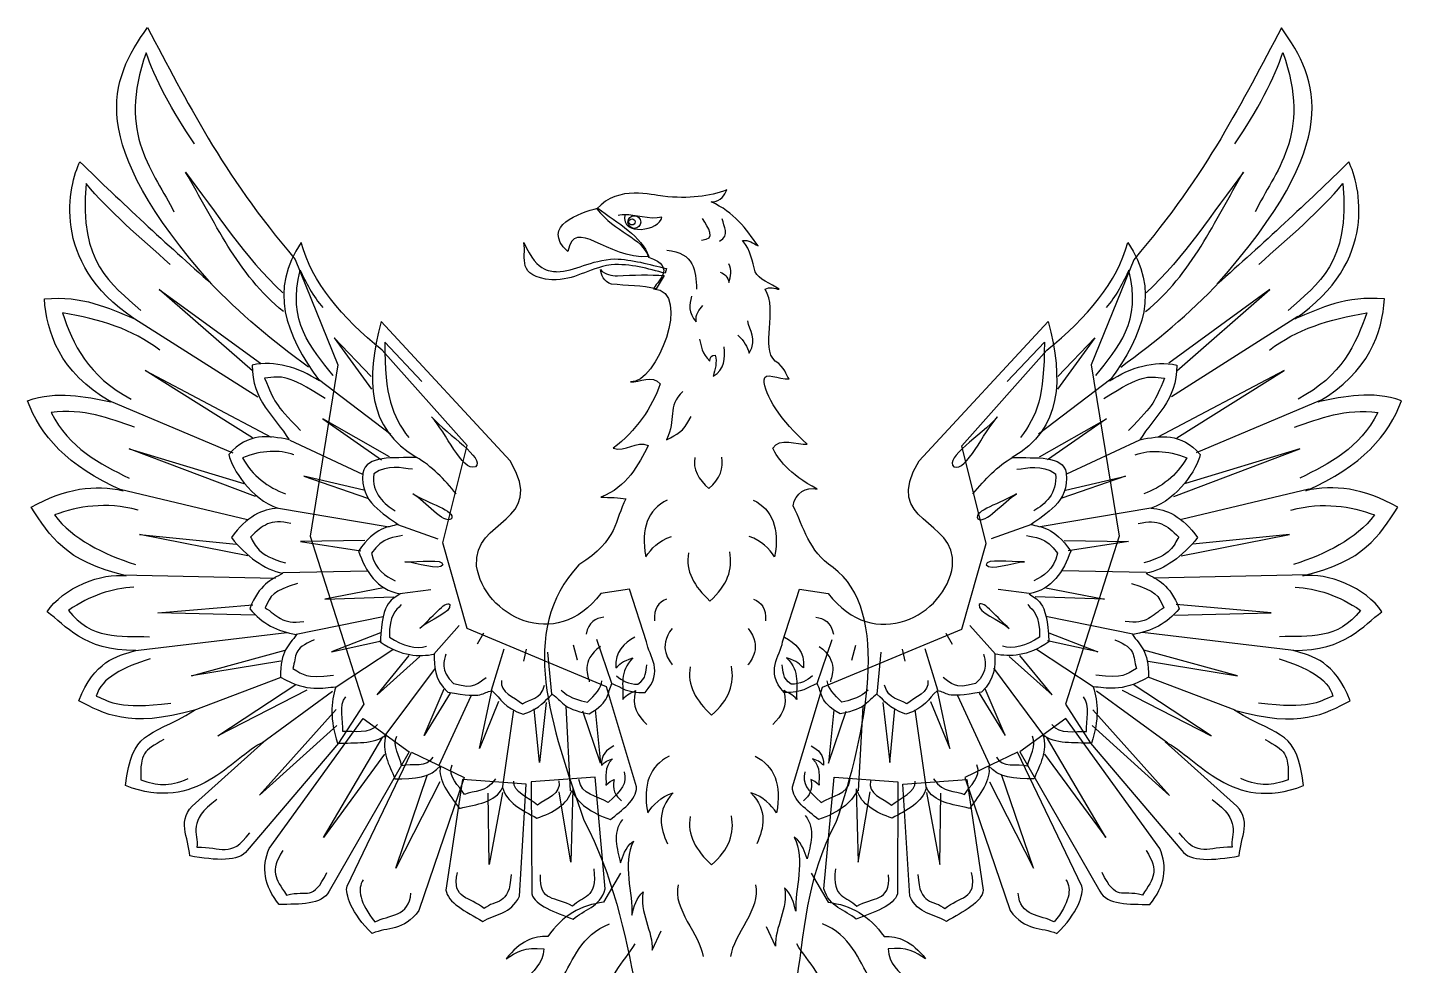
# Model space of a CAD drawing. Extents: x 1 to 720, y 2 to 800.
# Drawn here: x 1 to 720, y 309 to 800 of the extents above; entities that cross this region are included whole.
import ezdxf

# ---------------------------------------------------------------- set-up
doc = ezdxf.new("R2010")
doc.units = 0
doc.layers.get('0').update_dxf_attribs({"linetype": 'CONTINUOUS'})

msp = doc.modelspace()

# ---------------------------------------------------------------- linework, layer by layer
at = {"color": 7}
for p, q in [((88.2, 739.2), (88.2, 739.2)), ((633.1, 739.2), (633.1, 739.2)), ((319, 698.3), (319, 698.3)), ((333, 700.7), (333, 700.7)), ((322, 698.2), (322, 698.2)), ((141, 678.6), (163.3, 623.4)), ((580.2, 678.4), (558, 623.4)), ((75.4, 676), (75.4, 676)), ((334.2, 670.2), (330.1, 663.2)), ((335.4, 673.8), (334.8, 671.4)), ((645.8, 676), (645.8, 676)), ((118.5, 620.2), (69.7, 662.8)), ((69.7, 662.8), (122.7, 624.3)), ((651.6, 662.8), (598.6, 624.3)), ((602.8, 620.2), (651.6, 662.8)), ((55, 648.8), (121.3, 606.6)), ((55, 648.8), (55, 648.8)), ((134.8, 651.3), (134.8, 651.3)), ((586.4, 651.3), (586.4, 651.3)), ((666.2, 648.8), (600, 606.6)), ((666.2, 648.8), (666.2, 648.8)), ((253.5, 573.1), (185.9, 646.1)), ((467.8, 573.1), (535.4, 646.1)), ((180.7, 617.3), (161.4, 637.5)), ((161.4, 637.5), (181, 610.6)), ((207.3, 614.6), (187.9, 635.2)), ((514, 614.6), (533.4, 635.2)), ((559.8, 637.5), (540.2, 610.6)), ((540.5, 617.3), (559.8, 637.5)), ((70, 631.1), (70, 631.1)), ((231.1, 581.2), (186.5, 631.1)), ((490.1, 580.9), (534.7, 631.1)), ((651.3, 631.1), (651.3, 631.1)), ((118.5, 585.2), (62.3, 620.5)), ((62.3, 620.5), (128.4, 585.6)), ((118.5, 620.2), (118.5, 620.2)), ((147.9, 622.2), (147.9, 622.2)), ((163.3, 623.4), (148.7, 533.6)), ((392.4, 625.4), (392.4, 625.4)), ((558, 623.4), (572.6, 533.6)), ((573.4, 622.2), (573.4, 622.2)), ((659, 620.5), (592.9, 585.6)), ((602.8, 585.2), (659, 620.5)), ((602.8, 620.2), (602.8, 620.2)), ((153.1, 615.9), (191, 587.1)), ((153.1, 615.9), (153.1, 615.9)), ((160.8, 617.9), (160.8, 617.9)), ((180.7, 617.3), (180.7, 617.3)), ((207.3, 614.6), (207.3, 614.6)), ((514, 614.6), (514, 614.6)), ((568.2, 615.9), (530.3, 587.1)), ((540.5, 617.3), (540.5, 617.3)), ((560.4, 617.9), (560.4, 617.9)), ((568.2, 615.9), (568.2, 615.9)), ((43.4, 604.8), (108.3, 577.4)), ((43.4, 604.8), (43.4, 604.8)), ((156.7, 605.8), (156.7, 605.8)), ((564.6, 605.8), (564.6, 605.8)), ((677.8, 604.8), (612.9, 577.4)), ((677.8, 604.8), (677.8, 604.8)), ((56.8, 590.7), (56.8, 590.7)), ((190.4, 575.3), (155.4, 595.2)), ((155.4, 595.2), (186.2, 573.7)), ((212.4, 596.1), (212.4, 596.1)), ((508.9, 596.1), (508.9, 596.1)), ((530.9, 575.3), (565.9, 595.2)), ((565.9, 595.2), (535.1, 573.7)), ((664.4, 590.7), (664.4, 590.7)), ((118.5, 585.2), (118.5, 585.2)), ((138.1, 583.9), (176.2, 566.2)), ((138.1, 583.9), (138.1, 583.9)), ((583.2, 583.9), (545, 566.2)), ((583.2, 583.9), (583.2, 583.9)), ((602.8, 585.2), (602.8, 585.2)), ((120.1, 554.5), (54, 579.5)), ((54, 579.5), (114, 561.2)), ((140.3, 576.3), (140.3, 576.3)), ((218.2, 530.1), (231.1, 581.2)), ((503, 529.8), (490.1, 580.9)), ((581, 576.3), (581, 576.3)), ((601.2, 554.5), (667.3, 579.5)), ((667.3, 579.5), (607.3, 561.2)), ((190.4, 575.3), (190.4, 575.3)), ((202.4, 568.7), (202.4, 568.7)), ((518.9, 568.7), (518.9, 568.7)), ((530.9, 575.3), (530.9, 575.3)), ((176.9, 557.7), (145.4, 565.1)), ((145.4, 565.1), (178.8, 553.6)), ((575.9, 565.1), (542.5, 553.6)), ((544.4, 557.7), (575.9, 565.1)), ((49.3, 558.3), (116, 542.4)), ((49.3, 558.3), (49.3, 558.3)), ((120.1, 554.5), (120.1, 554.5)), ((176.9, 557.7), (176.9, 557.7)), ((202.5, 555.8), (202.5, 555.8)), ((225.3, 555.8), (225.3, 555.8)), ((496, 555.8), (496, 555.8)), ((518.8, 555.8), (518.8, 555.8)), ((544.4, 557.7), (544.4, 557.7)), ((601.2, 554.5), (601.2, 554.5)), ((671.9, 558.3), (605.2, 542.4)), ((671.9, 558.3), (671.9, 558.3)), ((58.7, 547.3), (58.7, 547.3)), ((131.1, 548.5), (190.1, 538.6)), ((131.1, 548.5), (131.1, 548.5)), ((590.2, 548.5), (531.2, 538.6)), ((590.2, 548.5), (590.2, 548.5)), ((662.5, 547.3), (662.5, 547.3)), ((138.7, 540.3), (138.7, 540.3)), ((582.6, 540.3), (582.6, 540.3)), ((116.2, 523.4), (59.4, 534.6)), ((59.4, 534.6), (110.1, 529.5)), ((148.7, 533.6), (176.9, 445.6)), ((194.6, 539.7), (215.7, 532.2)), ((194.6, 539.7), (194.6, 539.7)), ((197.1, 534), (197.1, 534)), ((526.6, 539.7), (505.5, 532.2)), ((524.1, 534), (524.1, 534)), ((526.6, 539.7), (526.6, 539.7)), ((572.6, 533.6), (544.4, 445.6)), ((605, 523.4), (661.8, 534.6)), ((661.8, 534.6), (611.1, 529.5)), ((177.5, 531.4), (143.8, 530.8)), ((143.8, 530.8), (175.3, 526)), ((177.5, 531.4), (177.5, 531.4)), ((231, 485.3), (218.2, 530.1)), ((490.2, 485), (503, 529.8)), ((543.7, 531.4), (577.4, 530.8)), ((543.7, 531.4), (543.7, 531.4)), ((577.4, 530.8), (545.9, 526)), ((116.2, 523.4), (116.2, 523.4)), ((198.3, 520.3), (198.3, 520.3)), ((523, 520.3), (523, 520.3)), ((605, 523.4), (605, 523.4)), ((50, 513.4), (130.6, 511.6)), ((50, 513.4), (50, 513.4)), ((134.5, 514.6), (178.8, 515.5)), ((134.5, 514.6), (134.5, 514.6)), ((586.8, 514.6), (542.5, 515.5)), ((586.8, 514.6), (586.8, 514.6)), ((671.2, 513.4), (590.6, 511.6)), ((671.2, 513.4), (671.2, 513.4)), ((56.5, 507), (56.5, 507)), ((142.2, 508.9), (142.2, 508.9)), ((187.2, 506.7), (156.4, 500.6)), ((187.2, 506.7), (187.2, 506.7)), ((195.7, 503.7), (212, 505.7)), ((316.1, 506), (301.1, 503.7)), ((325, 478.4), (316.1, 506)), ((396.3, 478.4), (405.2, 506)), ((405.2, 506), (420.2, 503.7)), ((525.5, 503.7), (509.2, 505.7)), ((534.1, 506.7), (564.9, 500.6)), ((534.1, 506.7), (534.1, 506.7)), ((579, 508.9), (579, 508.9)), ((664.7, 507), (664.7, 507)), ((69, 493.5), (118.8, 497.7)), ((156.4, 500.6), (192.7, 501.9)), ((195.7, 503.7), (195.7, 503.7)), ((196.4, 497.8), (196.4, 497.8)), ((524.8, 497.8), (524.8, 497.8)), ((525.5, 503.7), (525.5, 503.7)), ((564.9, 500.6), (528.6, 501.9)), ((652.2, 493.6), (602.4, 497.8)), ((119.7, 492.3), (69, 493.5)), ((119.7, 492.3), (119.7, 492.3)), ((140.6, 482.1), (187.1, 491.6)), ((580.7, 482.1), (534.2, 491.6)), ((601.5, 492.3), (652.2, 493.6)), ((601.5, 492.3), (601.5, 492.3)), ((55.9, 473.7), (136.5, 483.3)), ((185.6, 483), (159.9, 473.1)), ((185.6, 483), (185.6, 483)), ((206.2, 485.4), (206.2, 485.4)), ((213.5, 471.9), (226.9, 486.9)), ((304, 454.7), (231, 485.3)), ((239.6, 482.8), (236.2, 477.1)), ((239.6, 482.8), (239.6, 482.8)), ((417.1, 454.5), (490.2, 485)), ((481.7, 482.8), (485.1, 477.1)), ((481.7, 482.8), (481.7, 482.8)), ((507.8, 471.9), (494.4, 486.9)), ((515, 485.4), (515, 485.4)), ((535.7, 483), (561.4, 473.1)), ((535.7, 483), (535.7, 483)), ((665.4, 473.7), (584.8, 483.3)), ((140.6, 482.1), (140.6, 482.1)), ((150.9, 479.4), (150.9, 479.4)), ((159.9, 473.1), (186.2, 478.9)), ((288.8, 468.8), (286.7, 476.5)), ((306.9, 456.5), (299, 479.6)), ((414.4, 456.5), (422.3, 479.6)), ((432.5, 468.8), (434.6, 476.5)), ((561.4, 473.1), (535.1, 478.9)), ((570.4, 479.4), (570.4, 479.4)), ((580.7, 482.1), (580.7, 482.1)), ((55.9, 473.7), (55.9, 473.7)), ((64.9, 469.5), (64.9, 469.5)), ((86.6, 460.5), (135.7, 474)), ((133.5, 468.2), (86.6, 460.5)), ((133.5, 468.2), (133.5, 468.2)), ((162.4, 454.7), (192.1, 474.4)), ((183.8, 450.5), (200.7, 471.1)), ((206.3, 470.6), (183.8, 450.5)), ((206.3, 470.6), (206.3, 470.6)), ((213.5, 471.9), (213.5, 471.9)), ((219.8, 471.9), (219.8, 471.9)), ((243.7, 453.1), (250.4, 474.7)), ((260.8, 468.2), (262.1, 474.5)), ((260.8, 468.2), (260.8, 468.2)), ((275.4, 450.9), (273.3, 473)), ((288.8, 468.8), (288.8, 468.8)), ((432.5, 468.8), (432.5, 468.8)), ((445.8, 450.9), (447.9, 473)), ((460.4, 468.2), (459.1, 474.5)), ((460.4, 468.2), (460.4, 468.2)), ((477.6, 453.1), (470.9, 474.7)), ((501.5, 471.9), (501.5, 471.9)), ((507.8, 471.9), (507.8, 471.9)), ((515, 470.6), (537.5, 450.5)), ((515, 470.6), (515, 470.6)), ((537.5, 450.5), (520.6, 471.1)), ((558.9, 454.7), (529.2, 474.4)), ((634.6, 460.5), (585.5, 474)), ((587.7, 468.2), (634.6, 460.5)), ((587.7, 468.2), (587.7, 468.2)), ((656.4, 469.5), (656.4, 469.5)), ((665.4, 473.7), (665.4, 473.7)), ((187.6, 428.6), (214.4, 464.6)), ((533.7, 428.6), (506.9, 464.6)), ((88, 442.6), (133.6, 459.9)), ((100.5, 429.1), (141.3, 456)), ((162.4, 454.7), (162.4, 454.7)), ((208.5, 429.3), (218.9, 453.8)), ((249, 458.1), (249, 458.1)), ((319.7, 402.3), (304, 454.7)), ((306.9, 456.5), (306.9, 456.5)), ((309.2, 460.6), (309.2, 460.6)), ((401.5, 402.3), (417.1, 454.5)), ((412, 460.6), (412, 460.6)), ((414.4, 456.5), (414.4, 456.5)), ((472.3, 458.1), (472.3, 458.1)), ((512.8, 429.3), (502.4, 453.8)), ((558.9, 454.7), (558.9, 454.7)), ((620.7, 429.1), (580, 456)), ((633.3, 442.6), (587.7, 459.9)), ((147, 453.1), (100.5, 429.1)), ((123.3, 425.2), (160.5, 452.5)), ((147, 453.1), (147, 453.1)), ((222.1, 451.5), (208.5, 429.3)), ((216.4, 413.7), (233.2, 450)), ((222.1, 451.5), (222.1, 451.5)), ((237.5, 422.5), (243.9, 452.9)), ((247.5, 447), (237.5, 422.5)), ((243.7, 453.1), (243.7, 453.1)), ((247.5, 447), (247.5, 447)), ((272.5, 446.5), (268.9, 415.2)), ((272.5, 446.5), (272.5, 446.5)), ((275.4, 450.9), (275.4, 450.9)), ((280.2, 453.1), (280.2, 453.1)), ((441.1, 453.1), (441.1, 453.1)), ((445.8, 450.9), (445.8, 450.9)), ((448.8, 446.5), (452.4, 415.2)), ((448.8, 446.5), (448.8, 446.5)), ((473.8, 447), (483.8, 422.5)), ((473.8, 447), (473.8, 447)), ((483.8, 422.5), (477.4, 452.9)), ((477.6, 453.1), (477.6, 453.1)), ((504.8, 413.7), (488, 450)), ((499.2, 451.5), (512.8, 429.3)), ((499.2, 451.5), (499.2, 451.5)), ((598, 425.2), (560.8, 452.5)), ((574.2, 453.1), (620.7, 429.1)), ((574.2, 453.1), (574.2, 453.1)), ((88, 442.6), (88, 442.6)), ((122.3, 398), (162.4, 442.9)), ((176.9, 445.6), (163.7, 425.2)), ((249.5, 401.4), (255.4, 442.7)), ((268.9, 415.2), (266.2, 443.3)), ((285.2, 400.3), (282.9, 444.7)), ((300.8, 414.8), (291.7, 442)), ((298.1, 442.7), (300.8, 414.8)), ((298.1, 442.7), (298.1, 442.7)), ((423.1, 442.7), (420.4, 414.8)), ((420.4, 414.8), (429.5, 442)), ((423.1, 442.7), (423.1, 442.7)), ((436.1, 400.3), (438.4, 444.7)), ((452.4, 415.2), (455.1, 443.3)), ((471.7, 401.4), (465.8, 442.7)), ((544.4, 445.6), (557.5, 425.2)), ((598.9, 397.9), (558.8, 442.8)), ((633.3, 442.6), (633.3, 442.6)), ((162.8, 434.5), (122.3, 398)), ((127.3, 370.1), (176.6, 438.2)), ((162.8, 434.5), (162.8, 434.5)), ((176.6, 438.2), (200.6, 420.8)), ((184, 435), (184, 435)), ((544.6, 438.2), (520.6, 420.8)), ((537.3, 435), (537.3, 435)), ((593.9, 370.1), (544.6, 438.2)), ((558.5, 434.5), (598.9, 397.9)), ((558.5, 434.5), (558.5, 434.5)), ((72.2, 427.2), (72.2, 427.2)), ((88.7, 393.8), (124.6, 426)), ((163.7, 425.2), (115.8, 369)), ((123.3, 425.2), (123.3, 425.2)), ((155.7, 375.9), (186.8, 428.5)), ((187.6, 428.6), (187.6, 428.6)), ((533.7, 428.6), (533.7, 428.6)), ((565.6, 375.9), (534.5, 428.5)), ((557.5, 425.2), (605.4, 369)), ((632.5, 393.8), (596.6, 426)), ((598, 425.2), (598, 425.2)), ((649, 427.2), (649, 427.2)), ((187.8, 419.5), (155.7, 375.9)), ((200.6, 420.8), (158.7, 347.7)), ((168.1, 350.3), (201.8, 420.5)), ((187.8, 419.5), (187.8, 419.5)), ((201.8, 420.5), (229.5, 407.3)), ((213, 418), (213, 418)), ((519.4, 420.5), (491.7, 407.3)), ((508.3, 418), (508.3, 418)), ((553.1, 350.3), (519.4, 420.5)), ((520.6, 420.8), (562.5, 347.7)), ((533.5, 419.5), (565.6, 375.9)), ((533.5, 419.5), (533.5, 419.5)), ((216.4, 413.7), (216.4, 413.7)), ((248.7, 417.4), (248.6, 417.4)), ((248.7, 417.4), (248.6, 417.4)), ((248.7, 417.4), (248.7, 417.4)), ((313.3, 410.3), (313.3, 410.3)), ((408, 410.3), (408, 410.3)), ((504.8, 413.7), (504.8, 413.7)), ((193.6, 359.8), (210.3, 408.9)), ((216.7, 405), (193.6, 359.8)), ((229.5, 407.3), (205.8, 337.6)), ((216.7, 405), (216.7, 405)), ((228.6, 406.3), (219.9, 348.3)), ((262, 403.8), (228.6, 406.3)), ((245.8, 406.5), (245.8, 406.5)), ((258.4, 345.1), (262, 403.8)), ((298, 407.5), (264.6, 405)), ((264.6, 405), (264.9, 346.3)), ((279, 405.6), (279, 405.6)), ((303.4, 349), (298, 407.5)), ((417.9, 349), (423.3, 407.5)), ((423.3, 407.5), (456.7, 405)), ((442.3, 405.6), (442.3, 405.6)), ((456.7, 405), (456.4, 346.3)), ((459.3, 403.8), (492.7, 406.3)), ((462.9, 345.1), (459.3, 403.8)), ((475.4, 406.5), (475.4, 406.5)), ((491.7, 407.3), (515.4, 337.6)), ((492.7, 406.3), (501.4, 348.3)), ((504.6, 405), (527.7, 359.8)), ((504.6, 405), (504.6, 405)), ((527.7, 359.8), (511, 408.9)), ((242.6, 361.7), (242.1, 399)), ((249.5, 399.4), (242.6, 361.7)), ((249.5, 401.4), (249.5, 401.4)), ((249.5, 399.4), (249.5, 399.4)), ((285.4, 363), (279.2, 399.8)), ((285.2, 400.3), (285.2, 400.3)), ((286.4, 401.3), (285.4, 363)), ((286.4, 401.3), (286.4, 401.3)), ((434.9, 401.3), (435.9, 363)), ((434.9, 401.3), (434.9, 401.3)), ((435.9, 363), (442.1, 399.8)), ((436.1, 400.3), (436.1, 400.3)), ((471.7, 401.4), (471.7, 401.4)), ((471.7, 399.4), (478.6, 361.7)), ((471.7, 399.4), (471.7, 399.4)), ((478.6, 361.7), (479.1, 399)), ((99.9, 395.7), (99.9, 395.7)), ((621.3, 395.7), (621.3, 395.7)), ((134.5, 369.1), (134.5, 369.1)), ((586.7, 369.1), (586.7, 369.1)), ((176.6, 353.7), (176.6, 353.7)), ((254, 356.4), (254, 356.4)), ((297.4, 359.5), (297.4, 359.5)), ((311.4, 357.2), (302.5, 341.9)), ((411.3, 357.2), (420.2, 341.9)), ((423.9, 359.5), (423.9, 359.5)), ((467.2, 356.4), (467.2, 356.4)), ((544.7, 353.7), (544.7, 353.7)), ((328, 316.8), (332.7, 326.9)), ((392.5, 318.9), (387.8, 329))]:
    msp.add_line(p, q, dxfattribs=at)
for points in [[(97.2, 665.7), (30.4, 741.3), (43.8, 772.4), (63.6, 800.1)], [(63.6, 800.1), (84.5, 761.2), (101.8, 724.7), (141, 678.6)], [(657.6, 799.9), (636.7, 761), (619.4, 724.5), (580.2, 678.4)], [(623.9, 665.6), (690.8, 741.1), (677.3, 772.2), (657.6, 799.9)], [(62.9, 786.9), (47.2, 743.7), (67.6, 724), (77.4, 703.5)], [(88.2, 739.2), (76.6, 755.9), (66.9, 774.3), (62.9, 786.9)], [(633.1, 739.2), (644.7, 755.9), (654.4, 774.3), (658.3, 787)], [(658.3, 787), (674, 743.8), (653.6, 724.1), (643.9, 703.6)], [(56.5, 647.6), (12.2, 677.5), (22.4, 717.9), (28.2, 729.8)], [(28.2, 729.8), (50, 708.4), (73.1, 687.1), (97.2, 665.7)], [(692.9, 729.7), (671.1, 708.3), (648, 687), (623.9, 665.6)], [(664.6, 647.5), (708.9, 677.4), (698.7, 717.8), (692.9, 729.7)], [(134.8, 651.3), (110.5, 670.8), (98.7, 698.8), (83.4, 724.4)], [(83.4, 724.4), (99.8, 702.9), (114.2, 680), (134.4, 661.2)], [(586.4, 651.3), (610.7, 670.8), (622.5, 698.8), (637.8, 724.4)], [(637.8, 724.4), (621.4, 702.9), (607, 680), (586.8, 661.2)], [(31.4, 718.3), (27.6, 676.4), (44.5, 666.1), (60, 651.9)], [(75.4, 676), (59.6, 690.1), (43.1, 704.2), (31.4, 718.3)], [(333.6, 711.7), (327.7, 712.2), (310.6, 717.8), (299, 705.1)], [(367.1, 715), (358, 711.6), (347.2, 710.2), (333.6, 711.7)], [(358.9, 708.8), (364.8, 709.1), (365.4, 712.4), (367.1, 715)], [(645.8, 676), (661.6, 690.1), (678.1, 704.2), (689.8, 718.3)], [(689.8, 718.3), (693.6, 676.4), (676.7, 666.1), (661.2, 651.9)], [(283.7, 682.7), (269.2, 696.4), (290.3, 703), (299.4, 705.5)], [(299.4, 705.5), (309.8, 697.7), (322.5, 690.7), (326.2, 680.1)], [(383.4, 685.7), (377.3, 694.6), (370.8, 703.3), (358.9, 708.8)], [(326.2, 680.1), (304.1, 678.4), (287.5, 701.7), (283.7, 682.7)], [(299, 705.1), (308.4, 692.8), (322.7, 690.2), (326.1, 679.8)], [(314.1, 702), (313.1, 702), (311.3, 702), (310.1, 701.6)], [(313.7, 702), (311.1, 690.3), (332.3, 693.8), (333, 700.7)], [(313.7, 702), (311.1, 690.3), (332.3, 693.8), (333, 700.7)], [(333, 700.7), (326.6, 699.2), (318.5, 702.2), (313.7, 702)], [(333, 700.7), (326.6, 699.2), (318.5, 702.2), (313.7, 702)], [(315.2, 698.2), (315.2, 700), (316.7, 701.5), (318.6, 701.5)], [(315.8, 698.3), (315.8, 699.2), (316.5, 699.9), (317.4, 699.9)], [(315.8, 698.3), (315.8, 699.2), (316.5, 699.9), (317.4, 699.9)], [(317.4, 696.7), (316.5, 696.7), (315.8, 697.4), (315.8, 698.3)], [(317.4, 696.7), (316.5, 696.7), (315.8, 697.4), (315.8, 698.3)], [(317.4, 699.9), (318.3, 699.9), (319, 699.2), (319, 698.3)], [(317.4, 699.9), (318.3, 699.9), (319, 699.2), (319, 698.3)], [(319, 698.3), (319, 697.4), (318.3, 696.7), (317.4, 696.7)], [(319, 698.3), (319, 697.4), (318.3, 696.7), (317.4, 696.7)], [(318.6, 701.5), (320.5, 701.5), (322, 700.1), (322, 698.2)], [(353.8, 688.7), (362, 689.3), (357.2, 695), (354.4, 700)], [(363.3, 688.1), (368.9, 691.4), (365.4, 695.8), (364.7, 699.9)], [(318.6, 694.9), (316.7, 694.9), (315.2, 696.4), (315.2, 698.2)], [(322, 698.2), (322, 696.4), (320.5, 694.9), (318.6, 694.9)], [(144.1, 687.5), (127.3, 663.3), (135.5, 639.2), (153.7, 615)], [(186.5, 631.1), (165.2, 648.3), (149.7, 666.7), (144.1, 687.5)], [(275.4, 667.9), (256.6, 669.6), (262, 679.3), (260.8, 687.5)], [(260.8, 687.5), (267.9, 670.6), (276, 672.7), (278, 672.2)], [(375.2, 688.5), (378.7, 689.1), (380.8, 686.9), (383.4, 685.7)], [(381.9, 672.2), (380.1, 677.6), (380.1, 683.1), (375.2, 688.5)], [(534.7, 631.1), (556, 648.3), (571.5, 666.7), (577.1, 687.5)], [(577.1, 687.5), (593.9, 663.3), (585.7, 639.2), (567.5, 615)], [(278, 672.2), (287.6, 672.3), (295.5, 678.3), (308.4, 678.9)], [(308.4, 678.9), (317.4, 678.6), (326.4, 676.1), (335.4, 673.8)], [(326.1, 679.8), (341.6, 674.5), (329.6, 666.4), (328.7, 663.3)], [(335.6, 683.5), (350.1, 682.1), (350.8, 672.7), (351.2, 663.1)], [(160.8, 617.9), (149.3, 632.3), (136.6, 646.1), (143.5, 673)], [(143.5, 673), (146.2, 667.2), (150.5, 658.8), (155.4, 653.4)], [(306.4, 675.8), (293.4, 673.7), (288, 667.7), (275.4, 667.9)], [(306.6, 665.7), (302.5, 666.8), (301.3, 670.6), (300.8, 673.3)], [(300.8, 673.3), (303.5, 670.4), (306.6, 670.2), (309.7, 670)], [(334.8, 671.4), (325.7, 673.7), (316.8, 676.5), (306.4, 675.8)], [(309.7, 670), (318, 670.5), (326.9, 670.7), (334.2, 670.2)], [(363.6, 671.9), (366, 671.1), (367.7, 669.5), (368.1, 666.6)], [(368.1, 666.6), (369.1, 669.8), (370, 673.1), (368.1, 676.3)], [(394.5, 663), (390.2, 666), (383.5, 668.3), (381.9, 672.2)], [(560.4, 617.9), (571.9, 632.3), (584.6, 646.1), (577.7, 673)], [(577.7, 673), (575, 667.2), (570.7, 658.8), (565.8, 653.4)], [(147.9, 622.2), (129.5, 635.6), (111.9, 650.1), (95.9, 667.1)], [(330.1, 663.2), (322.8, 665.1), (314.6, 664.8), (306.6, 665.7)], [(328.7, 663.3), (349.5, 661.8), (329.9, 613.1), (316.6, 614.5)], [(392.4, 625.4), (384.5, 632.3), (394.1, 652.1), (387.1, 663)], [(387.1, 663), (389.6, 664.6), (392.1, 663.2), (394.5, 663)], [(573.4, 622.2), (591.8, 635.6), (609.4, 650.1), (625.4, 667.1)], [(9.6, 658), (29.9, 659.8), (42.8, 653.2), (56.5, 647.6)], [(44.4, 604), (17.2, 619.7), (10.7, 640.8), (9.6, 658)], [(348.5, 659.3), (347.4, 655), (346.7, 650.7), (351, 646)], [(711.5, 657.9), (691.2, 659.7), (678.3, 653.1), (664.6, 647.5)], [(676.8, 604), (703.9, 619.6), (710.4, 640.6), (711.5, 657.9)], [(70, 631.1), (55.6, 642.2), (38.9, 647.2), (19, 650.7)], [(19, 650.7), (24.5, 634.4), (32.2, 617.4), (55, 605.5)], [(351, 646), (350.6, 649.9), (352.4, 652.3), (354.5, 654.5)], [(651.3, 631.1), (665.7, 642.2), (682.4, 647.2), (702.3, 650.7)], [(702.3, 650.7), (696.8, 634.4), (689.1, 617.4), (666.3, 605.5)], [(185.9, 646.1), (177.9, 615.7), (178.6, 590), (204.7, 574.9)], [(378.8, 629.5), (383.4, 637.8), (378.7, 640.9), (378, 646.5)], [(535.4, 646.1), (543.4, 615.7), (542.7, 590), (516.6, 574.9)], [(187.9, 635.2), (187.9, 606.4), (191.6, 597.1), (200.4, 585.3)], [(352.7, 636.9), (353.7, 633.1), (353.9, 629.3), (358.1, 625.4)], [(372.8, 638.9), (376.5, 636), (377.6, 632.7), (378.8, 629.5)], [(533.4, 635.2), (533.4, 606.4), (529.7, 597.1), (520.9, 585.3)], [(358.1, 625.4), (358.3, 627.3), (359, 628.7), (361, 628.5)], [(359.9, 617.4), (366, 621), (366.2, 626.8), (365.6, 632.9)], [(361, 628.5), (362, 624.8), (361, 621.1), (359.9, 617.4)], [(118.4, 623.3), (118.2, 604.6), (130.3, 596.4), (137.7, 584.2)], [(153.7, 615), (142.2, 622.3), (130.5, 625.7), (118.4, 623.3)], [(386.6, 615.6), (386.4, 619.9), (394.4, 615.8), (399.8, 616)], [(399.8, 616), (397.6, 618.5), (398, 621.8), (392.4, 625.4)], [(567.5, 615), (579, 622.3), (590.7, 625.7), (602.8, 623.3)], [(602.8, 623.3), (603, 604.6), (590.9, 596.4), (583.5, 584.2)], [(156.7, 605.8), (136, 618.8), (134.8, 617.3), (124.9, 616.4)], [(124.9, 616.4), (130.7, 603.3), (129.3, 603.9), (143.8, 589.1)], [(332.1, 613.4), (328, 600.9), (319.4, 588.8), (307.6, 579.7)], [(316.6, 614.5), (321.1, 614.2), (328.3, 618.5), (332.1, 613.4)], [(409.2, 581.8), (395.7, 593.8), (386.5, 607.9), (386.6, 615.6)], [(564.6, 605.8), (585.3, 618.8), (586.5, 617.3), (596.4, 616.4)], [(596.4, 616.4), (590.6, 603.3), (592, 603.9), (577.5, 589.1)], [(0.7, 604.6), (16.4, 610.1), (30.3, 606.8), (44.4, 604)], [(344, 609.5), (335.3, 601.4), (341, 595.1), (335.4, 584.2)], [(720.5, 604.6), (704.8, 610.1), (690.9, 606.8), (676.8, 604)], [(50.8, 557.5), (21, 570.3), (7.5, 586.7), (0.7, 604.6)], [(56.8, 590.7), (43.3, 595.4), (30.1, 600.7), (13.1, 598.4)], [(13.1, 598.4), (22.6, 579.7), (38.7, 571.6), (53.9, 564.1)], [(664.4, 590.7), (677.9, 595.4), (691.1, 600.7), (708.1, 598.4)], [(708.1, 598.4), (698.6, 579.7), (682.5, 571.6), (667.3, 564.1)], [(670.4, 557.5), (700.2, 570.3), (713.7, 586.7), (720.5, 604.6)], [(212.4, 596.1), (221.4, 586.3), (240.3, 574.6), (235.4, 570)], [(235.4, 570), (228.2, 567.4), (220.1, 588.1), (212.4, 596.1)], [(335.4, 584.2), (341.4, 587.3), (343.6, 587.5), (348.4, 596.3)], [(508.9, 596.1), (499.9, 586.3), (481, 574.6), (485.9, 570)], [(485.9, 570), (493, 567.4), (501.2, 588.1), (508.9, 596.1)], [(137.7, 584.2), (127, 586.2), (116.3, 588.1), (106.2, 576.5)], [(307.6, 579.7), (313.7, 577.5), (319.8, 584), (325.9, 581.1)], [(391.1, 579.7), (394.7, 585.9), (403.8, 581.3), (409.2, 581.8)], [(583.5, 584.2), (594.2, 586.2), (604.9, 588.1), (615, 576.5)], [(106.2, 576.5), (107.9, 568.5), (117.7, 553.3), (131.9, 548.3)], [(140.3, 576.3), (132.3, 579), (123.9, 578.8), (113.3, 574.7)], [(204.7, 574.9), (192.2, 574.5), (178.2, 576.2), (176.4, 566.7)], [(325.9, 581.1), (320.9, 571.4), (314.8, 559.2), (301, 554.1)], [(414.4, 558.3), (399.4, 566.2), (393.7, 574.5), (391.1, 579.7)], [(516.6, 574.9), (529.1, 574.5), (543.1, 576.2), (544.9, 566.7)], [(581, 576.3), (589, 579), (597.4, 578.8), (608, 574.7)], [(615, 576.5), (613.3, 568.5), (603.5, 553.3), (589.3, 548.3)], [(113.3, 574.7), (118.5, 565.2), (126.7, 559.3), (135.8, 555.8)], [(202.4, 568.7), (196.3, 569.3), (189.8, 571.5), (182.1, 566.4)], [(225.3, 555.8), (219.1, 563.5), (212.4, 570.3), (204.4, 575.1)], [(236, 518), (233.9, 543.6), (273.4, 539.9), (253.5, 573.1)], [(350.3, 574.9), (349.1, 568.8), (352.3, 563.5), (357.6, 558.6)], [(357.6, 558.6), (363.6, 563.8), (365.5, 569.3), (364.4, 575.1)], [(485.3, 518), (487.4, 543.6), (447.9, 539.9), (467.8, 573.1)], [(496, 555.8), (502.2, 563.5), (508.9, 570.3), (516.9, 575.1)], [(518.9, 568.7), (525, 569.3), (531.5, 571.5), (539.2, 566.4)], [(608, 574.7), (602.8, 565.2), (594.6, 559.3), (585.5, 555.8)], [(176.4, 566.7), (174.7, 551.4), (187.7, 545.3), (194.8, 539.8)], [(182.1, 566.4), (180.9, 555.7), (187.8, 550.5), (193.4, 546.9)], [(544.9, 566.7), (546.6, 551.4), (533.6, 545.3), (526.5, 539.8)], [(539.2, 566.4), (540.4, 555.7), (533.5, 550.5), (527.9, 546.9)], [(2.6, 548.8), (21, 559.1), (35.8, 560.7), (50.8, 557.5)], [(202.5, 555.8), (210.4, 551), (225.2, 547), (222.8, 542.8)], [(222.8, 542.8), (218.6, 539.7), (209.2, 552), (202.5, 555.8)], [(401.8, 549.5), (402.9, 556.4), (408.5, 559.8), (414.4, 558.3)], [(518.8, 555.8), (510.9, 551), (496.1, 547), (498.5, 542.8)], [(498.5, 542.8), (502.6, 539.7), (512.1, 552), (518.8, 555.8)], [(718.6, 548.8), (700.2, 559.1), (685.4, 560.7), (670.4, 557.5)], [(52.4, 512.9), (20, 520.6), (12.7, 533.6), (2.6, 548.8)], [(58.7, 547.3), (41.1, 551.9), (27.6, 549.3), (14.8, 544.8)], [(131.9, 548.3), (123.8, 547.7), (115.6, 544.3), (107.5, 532.9)], [(314.1, 553.2), (308.3, 542.1), (310.3, 531.7), (289.6, 518.7)], [(301, 554.1), (305.7, 553.9), (310.7, 554), (314.1, 553.2)], [(335.8, 552.6), (325.8, 547.5), (321.8, 537.8), (324.6, 522.9)], [(380.9, 552.6), (390.9, 547.5), (394.9, 537.8), (392.1, 522.9)], [(422.7, 517.3), (409.6, 526.1), (407.6, 538.1), (401.8, 549.5)], [(589.3, 548.3), (597.4, 547.7), (605.6, 544.3), (613.7, 532.9)], [(662.5, 547.3), (680.1, 551.9), (693.6, 549.3), (706.4, 544.8)], [(668.8, 512.9), (701.2, 520.6), (708.5, 533.6), (718.6, 548.8)], [(14.8, 544.8), (24.7, 531.9), (40.1, 524.5), (57.2, 518.8)], [(138.7, 540.3), (127.8, 542.8), (124, 539.5), (117.5, 533.2)], [(582.6, 540.3), (593.5, 542.8), (597.3, 539.5), (603.8, 533.2)], [(706.4, 544.8), (696.5, 531.9), (681.1, 524.5), (664, 518.8)], [(107.5, 532.9), (115.7, 523.1), (124.5, 516.2), (134.5, 514.3)], [(117.5, 533.2), (120.3, 528.9), (120.9, 523.8), (135.8, 519.7)], [(194.8, 539.8), (189.9, 538.3), (183.1, 538.8), (174.1, 525.9)], [(197.1, 534), (193.4, 533), (186.6, 533.5), (181, 524.7)], [(324.6, 522.9), (327.6, 527.2), (331.1, 531.2), (338, 533.5)], [(392.1, 522.9), (389.1, 527.2), (385.6, 531.2), (378.7, 533.5)], [(524.1, 534), (527.8, 533), (534.6, 533.5), (540.2, 524.7)], [(526.5, 539.8), (531.4, 538.3), (538.2, 538.8), (547.2, 525.9)], [(603.8, 533.2), (601, 528.9), (600.4, 523.8), (585.5, 519.7)], [(613.7, 532.9), (605.5, 523.1), (596.7, 516.2), (586.7, 514.3)], [(174.1, 525.9), (177.8, 515.1), (183.8, 505.8), (195.9, 503.4)], [(547.2, 525.9), (543.5, 515.1), (537.5, 505.8), (525.4, 503.4)], [(181, 524.7), (182.8, 515.5), (188.2, 513.2), (193.3, 510.2)], [(198.3, 520.3), (206, 519.8), (218.5, 522.3), (218.3, 518.7)], [(218.3, 518.7), (216.4, 515.2), (204.7, 520), (198.3, 520.3)], [(289.6, 518.7), (256.8, 483.8), (275.4, 434), (292.1, 385)], [(347, 525), (345.2, 515.5), (350, 507.2), (358.2, 499.7)], [(358.2, 499.7), (367.4, 507.8), (370.3, 516.4), (368.6, 525.4)], [(523, 520.3), (515.3, 519.8), (502.8, 522.3), (503, 518.7)], [(503, 518.7), (504.8, 515.2), (516.6, 520), (523, 520.3)], [(540.2, 524.7), (538.4, 515.5), (533, 513.2), (527.9, 510.2)], [(11, 494), (19, 506.6), (39.9, 514.8), (52.4, 512.9)], [(134.5, 514.3), (128.4, 510.6), (122.1, 508.7), (117.2, 495.7)], [(301.1, 503.7), (277.3, 471.9), (239.6, 492.4), (236, 518)], [(420.2, 503.7), (444, 471.9), (481.7, 492.4), (485.3, 518)], [(424.4, 383.9), (439.9, 429.8), (453.6, 494.7), (422.7, 517.3)], [(586.7, 514.3), (592.8, 510.6), (599.1, 508.7), (604, 495.7)], [(710.2, 494), (702.2, 506.6), (681.3, 514.8), (668.8, 512.9)], [(56.5, 507), (45, 506.3), (33.6, 502.7), (22.2, 494.8)], [(142.2, 508.9), (129.1, 504.9), (128.1, 502.7), (125.2, 496.1)], [(579, 508.9), (592.1, 504.9), (593.1, 502.7), (596, 496.1)], [(664.7, 507), (676.2, 506.3), (687.6, 502.7), (699, 494.8)], [(195.9, 503.4), (192.2, 500.3), (186.5, 501.3), (185.5, 478.3)], [(196.4, 497.8), (193.6, 494.3), (190.2, 492.8), (190.3, 480.8)], [(206.2, 485.4), (212.2, 490.3), (219.7, 500.5), (222, 497.8)], [(222, 497.8), (223.1, 493.9), (211.2, 489.6), (206.2, 485.4)], [(335.4, 500.6), (331.3, 498.9), (328.7, 495.8), (329.2, 489.4)], [(381.1, 500.6), (385.2, 498.9), (387.8, 495.8), (387.3, 489.4)], [(499.2, 497.8), (498.2, 493.9), (510.1, 489.6), (515, 485.4)], [(515, 485.4), (509, 490.3), (501.5, 500.5), (499.2, 497.8)], [(524.8, 497.8), (527.6, 494.3), (531, 492.8), (530.9, 480.8)], [(525.4, 503.4), (529.1, 500.3), (534.8, 501.3), (535.8, 478.3)], [(57.5, 473.8), (29.7, 473.5), (20.8, 487.2), (11, 494)], [(22.2, 494.8), (33.9, 479.4), (49.1, 481.5), (64.6, 481)], [(117.2, 495.7), (123.6, 487.8), (131.6, 483.9), (141.6, 482.1)], [(125.2, 496.1), (131.5, 492.5), (133.8, 487.1), (145.4, 489)], [(302.6, 491.2), (298.2, 490.8), (294.7, 488.6), (293.3, 482.4)], [(413.6, 491.2), (418, 490.8), (421.5, 488.6), (422.9, 482.4)], [(596, 496.1), (589.7, 492.5), (587.4, 487.1), (575.8, 489)], [(604, 495.7), (597.6, 487.8), (589.6, 483.9), (579.6, 482.1)], [(699, 494.8), (687.3, 479.4), (672.1, 481.5), (656.6, 481)], [(663.7, 473.8), (691.5, 473.5), (700.4, 487.2), (710.2, 494)], [(338.4, 485.4), (330.5, 475.2), (337.3, 468.4), (338.5, 466.2)], [(378.2, 485.4), (386.1, 475.2), (379.3, 468.4), (378.1, 466.2)], [(141.6, 482.1), (137.9, 476.6), (133, 473.8), (133.3, 459.8)], [(150.9, 479.4), (139.4, 474.6), (141.8, 471.4), (139.7, 464.3)], [(185.5, 478.3), (197, 470.5), (205.7, 470.4), (213.8, 471.9)], [(190.3, 480.8), (197.6, 476.2), (204.2, 474.3), (209.8, 476)], [(300.8, 475.8), (290.2, 468.5), (294.6, 459.9), (295, 457.4)], [(318.9, 480.8), (313.2, 477.4), (308.2, 473.4), (308.9, 464.7)], [(324.2, 451.8), (334.6, 463.1), (326.2, 470.6), (325, 478.4)], [(397.1, 451.8), (386.7, 463.1), (395.1, 470.6), (396.3, 478.4)], [(397.3, 480.8), (403, 477.4), (408, 473.4), (407.3, 464.7)], [(415.5, 475.8), (426.1, 468.5), (421.7, 459.9), (421.3, 457.4)], [(535.8, 478.3), (524.3, 470.5), (515.6, 470.4), (507.5, 471.9)], [(530.9, 480.8), (523.6, 476.2), (517, 474.3), (511.4, 476)], [(570.4, 479.4), (581.9, 474.6), (579.5, 471.4), (581.6, 464.3)], [(579.6, 482.1), (583.3, 476.6), (588.2, 473.8), (587.9, 459.8)], [(27.6, 447.5), (35.9, 468.3), (46.8, 470.6), (57.5, 473.8)], [(64.9, 469.5), (51.2, 464.9), (39.3, 459.6), (36.7, 449.9)], [(213.8, 471.9), (213.8, 465.5), (213.4, 459.2), (220.9, 452)], [(219.8, 471.9), (219.2, 469), (216.5, 463.2), (223.9, 456.5)], [(308.9, 464.7), (310.9, 466.2), (312.1, 468.3), (317.8, 469.9)], [(317.8, 469.9), (310.4, 462.6), (313.1, 455.4), (312.5, 448.1)], [(407.3, 464.7), (405.3, 466.2), (404.1, 468.3), (398.4, 469.9)], [(398.4, 469.9), (405.8, 462.6), (403.1, 455.4), (403.7, 448.1)], [(501.5, 471.9), (502.1, 469), (504.8, 463.2), (497.4, 456.5)], [(507.5, 471.9), (507.5, 465.5), (507.9, 459.2), (500.4, 452)], [(656.4, 469.5), (670.1, 464.9), (682, 459.6), (684.6, 449.9)], [(693.6, 447.5), (685.3, 468.3), (674.4, 470.6), (663.7, 473.8)], [(139.7, 464.3), (145.9, 461.1), (145.4, 459.2), (161, 460.8)], [(320.5, 456.1), (325.1, 459.5), (324.6, 462.8), (325.2, 466.2)], [(347.9, 465.2), (346.1, 455.7), (350.9, 447.4), (359.1, 439.9)], [(359.1, 439.9), (368.3, 448), (371.2, 456.6), (369.5, 465.6)], [(400.7, 456.1), (396.1, 459.5), (396.6, 462.8), (396, 466.2)], [(581.6, 464.3), (575.4, 461.1), (575.9, 459.2), (560.3, 460.8)], [(133.3, 459.8), (147.8, 451.4), (155.4, 454.5), (162.2, 454.7)], [(162.2, 454.7), (159.6, 446.7), (159.1, 437.4), (163.1, 425.2)], [(223.9, 456.5), (235.7, 453.2), (236.1, 456.7), (240.9, 459.6)], [(249, 458.1), (247.9, 451.7), (255.7, 449.6), (260, 445.8)], [(260, 445.8), (263.9, 448.9), (269.5, 447.6), (271.6, 455.7)], [(294, 446.8), (297.9, 450.5), (301.5, 454.2), (301.6, 457.9)], [(294.9, 440.6), (306.4, 447.2), (304, 451.4), (307, 456.5)], [(307, 456.5), (312, 454.5), (314.6, 451.4), (324.2, 451.8)], [(309.2, 460.6), (312, 457.9), (315.6, 456.2), (320.5, 456.1)], [(414.3, 456.5), (409.3, 454.5), (406.7, 451.4), (397.1, 451.8)], [(412, 460.6), (409.2, 457.9), (405.6, 456.2), (400.7, 456.1)], [(426.4, 440.6), (414.9, 447.2), (417.3, 451.4), (414.3, 456.5)], [(427.3, 446.8), (423.4, 450.5), (419.8, 454.2), (419.7, 457.9)], [(461.3, 445.8), (457.4, 448.9), (451.8, 447.6), (449.7, 455.7)], [(472.3, 458.1), (473.4, 451.7), (465.6, 449.6), (461.3, 445.8)], [(497.4, 456.5), (485.6, 453.2), (485.2, 456.7), (480.4, 459.6)], [(559, 454.7), (561.6, 446.7), (562.1, 437.4), (558.1, 425.2)], [(587.9, 459.8), (573.4, 451.4), (565.8, 454.5), (559, 454.7)], [(88.2, 442.5), (53.8, 432.9), (40.7, 440.6), (27.6, 447.5)], [(36.7, 449.9), (45.2, 446.7), (47.9, 442.9), (75.8, 446.2)], [(165.9, 431.4), (166.1, 436.6), (163.7, 445.2), (167.4, 449.6)], [(220.9, 452), (240.8, 448.2), (238.1, 451.9), (244.1, 452.7)], [(244.1, 452.7), (248.9, 448.5), (250.2, 443.8), (260.4, 440.4)], [(260.4, 440.4), (270.1, 443.9), (271.3, 447.4), (275.6, 450.9)], [(275.6, 450.9), (281.2, 447.4), (280.1, 443.4), (294.9, 440.6)], [(280.2, 453.1), (282.7, 450.9), (284.9, 448.6), (294, 446.8)], [(312.5, 448.1), (314.8, 451), (317.1, 451.7), (319.3, 452.8)], [(319.3, 452.8), (317, 444.5), (320.5, 439.5), (325.1, 435.1)], [(396.9, 452.8), (399.2, 444.5), (395.7, 439.5), (391.1, 435.1)], [(403.7, 448.1), (401.4, 451), (399.1, 451.7), (396.9, 452.8)], [(445.7, 450.9), (440.1, 447.4), (441.2, 443.4), (426.4, 440.6)], [(441.1, 453.1), (438.6, 450.9), (436.4, 448.6), (427.3, 446.8)], [(460.9, 440.4), (451.2, 443.9), (450, 447.4), (445.7, 450.9)], [(477.2, 452.7), (472.4, 448.5), (471.1, 443.8), (460.9, 440.4)], [(500.4, 452), (480.5, 448.2), (483.2, 451.9), (477.2, 452.7)], [(555.4, 431.4), (555.2, 436.6), (557.6, 445.2), (553.9, 449.6)], [(633, 442.5), (667.4, 432.9), (680.5, 440.6), (693.6, 447.5)], [(684.6, 449.9), (676.1, 446.7), (673.4, 442.9), (645.5, 446.2)], [(52, 403), (56.2, 432.5), (62.3, 427), (88.2, 442.5)], [(669.2, 403), (665, 432.5), (658.9, 427), (633, 442.5)], [(184, 435), (179.9, 429.8), (171.6, 431.6), (165.9, 431.4)], [(537.3, 435), (541.4, 429.8), (549.7, 431.6), (555.4, 431.4)], [(124.6, 426), (106.7, 417.3), (90.2, 388.5), (52, 403)], [(72.2, 427.2), (61.4, 421.2), (59.9, 420.4), (60, 406)], [(163.1, 425.2), (172.2, 425.6), (182.3, 424.6), (188.6, 429.6)], [(188.6, 429.6), (185.7, 421), (190.4, 414), (193.1, 406.5)], [(196.7, 413.4), (195.8, 418.6), (191.6, 423.7), (194.2, 428.9)], [(524.6, 413.4), (525.5, 418.6), (529.7, 423.7), (527.1, 428.9)], [(532.6, 429.6), (535.5, 421), (530.8, 414), (528.1, 406.5)], [(558.1, 425.2), (549, 425.6), (538.9, 424.6), (532.6, 429.6)], [(596.6, 426), (614.5, 417.3), (631, 388.5), (669.2, 403)], [(649, 427.2), (659.8, 421.2), (661.3, 420.4), (661.2, 406)], [(213, 418), (210.1, 412), (202.2, 414.8), (196.7, 413.4)], [(307.8, 423.9), (304.2, 421.7), (301, 419.2), (301.4, 413.7)], [(336.8, 418.4), (326.8, 413.3), (322.8, 403.6), (325.6, 388.7)], [(381.9, 418.4), (391.9, 413.3), (395.9, 403.6), (393.1, 388.7)], [(411.3, 423.9), (414.9, 421.7), (418.1, 419.2), (417.7, 413.7)], [(508.3, 418), (511.2, 412), (519.1, 414.8), (524.6, 413.4)], [(193.1, 406.5), (203.4, 406.5), (212.1, 407.4), (217, 413.4)], [(217, 413.4), (215.6, 406.1), (221.4, 398.4), (227.1, 391.1)], [(229.6, 398.3), (227, 403.3), (220.4, 407.3), (223.1, 413.9)], [(248.6, 417.4), (248.6, 417.3), (248.7, 417.3), (248.7, 417.4)], [(248.6, 417.4), (248.6, 417.3), (248.7, 417.3), (248.7, 417.4)], [(301.4, 413.7), (302.7, 414.6), (303.4, 416), (307.1, 417)], [(307.1, 417), (302.4, 412.4), (304.1, 407.8), (303.7, 403.2)], [(313.3, 410.3), (314.8, 403.8), (312.3, 401.2), (304.9, 394.2)], [(408, 410.3), (406.5, 403.8), (409, 401.2), (416.4, 394.2)], [(417.7, 413.7), (416.4, 414.6), (415.7, 416), (412, 417)], [(412, 417), (416.7, 412.4), (415, 407.8), (415.4, 403.2)], [(491.6, 398.3), (494.2, 403.3), (500.8, 407.3), (498.1, 413.9)], [(504.2, 413.4), (505.6, 406.1), (499.8, 398.4), (494.1, 391.1)], [(528.1, 406.5), (517.8, 406.5), (509.1, 407.4), (504.2, 413.4)], [(60, 406), (69, 403.2), (73.9, 402.1), (84.9, 406.7)], [(245.8, 406.5), (240.4, 398.6), (235, 401), (229.6, 398.3)], [(267.9, 392.8), (263.4, 396.7), (254.9, 399.8), (255.5, 405.3)], [(279, 405.6), (280.5, 398.4), (272.7, 396.5), (267.9, 392.8)], [(304.9, 394.2), (299.1, 397.8), (290.7, 398.1), (289.6, 406.2)], [(303.7, 403.2), (305.2, 405.1), (306.6, 405.5), (308.1, 406.2)], [(308.1, 406.2), (306.6, 401), (308.9, 397.8), (311.8, 395)], [(411, 406.2), (412.5, 401), (410.2, 397.8), (407.3, 395)], [(415.4, 403.2), (413.9, 405.1), (412.5, 405.5), (411, 406.2)], [(416.4, 394.2), (422.2, 397.8), (430.6, 398.1), (431.7, 406.2)], [(442.3, 405.6), (440.8, 398.4), (448.6, 396.5), (453.4, 392.8)], [(453.4, 392.8), (457.9, 396.7), (466.4, 399.8), (465.8, 405.3)], [(475.4, 406.5), (480.8, 398.6), (486.2, 401), (491.6, 398.3)], [(661.2, 406), (652.2, 403.2), (647.3, 402.1), (636.3, 406.7)], [(227.1, 391.1), (236, 393.2), (245.9, 394.2), (249.6, 402)], [(249.6, 402), (251.6, 394.3), (259.7, 390.2), (267.6, 386)], [(267.6, 386), (276.1, 388.7), (283.9, 393.6), (285.8, 400.4)], [(285.8, 400.4), (289.1, 393.9), (295.6, 388.8), (306.1, 385.3)], [(306.1, 385.3), (311.7, 390), (320.1, 395.5), (319.7, 402.3)], [(325.6, 388.7), (328.6, 393), (332.1, 397), (339, 399.3)], [(339, 399.3), (330.1, 389.8), (332.1, 381.1), (336, 372.5)], [(393.1, 388.7), (390.1, 393), (386.6, 397), (379.7, 399.3)], [(379.7, 399.3), (388.6, 389.8), (386.6, 381.1), (382.7, 372.5)], [(415.1, 385.3), (409.5, 390), (401.1, 395.5), (401.5, 402.3)], [(435.4, 400.4), (432.1, 393.9), (425.6, 388.8), (415.1, 385.3)], [(453.6, 386), (445.1, 388.7), (437.3, 393.6), (435.4, 400.4)], [(471.6, 402), (469.6, 394.3), (461.5, 390.2), (453.6, 386)], [(494.1, 391.1), (485.2, 393.2), (475.3, 394.2), (471.6, 402)], [(85.7, 366.2), (85.3, 375.6), (78.2, 385.6), (88.7, 393.8)], [(99.9, 395.7), (84.1, 384.5), (90.3, 377.9), (89.5, 370.7)], [(621.3, 395.7), (637.1, 384.5), (630.9, 377.9), (631.7, 370.7)], [(635.5, 366.2), (635.9, 375.6), (643, 385.6), (632.5, 393.8)], [(292.1, 385), (307.6, 355.7), (313.5, 326.3), (319.4, 297)], [(312.4, 385.3), (306.6, 377.7), (309.8, 370.1), (311.3, 362.5)], [(347.9, 386.8), (346.1, 377.3), (350.9, 369), (359.1, 361.5)], [(359.1, 361.5), (368.3, 369.6), (371.2, 378.2), (369.5, 387.2)], [(403, 296.3), (407.8, 325.5), (408.5, 354.7), (424.4, 383.9)], [(408.1, 387.4), (413.9, 379.8), (410.7, 372.2), (409.2, 364.6)], [(89.5, 370.7), (102.3, 371.4), (106.9, 364.5), (117.2, 378.3)], [(409.2, 364.6), (407.6, 368.4), (407.2, 372.2), (402.4, 376)], [(402.4, 376), (408.5, 364.2), (402.5, 348.5), (403.2, 337.3)], [(631.7, 370.7), (618.9, 371.4), (614.3, 364.5), (604, 378.3)], [(115.8, 369), (111.6, 363), (99.5, 363.8), (85.7, 366.2)], [(132.6, 340.7), (124.6, 350.5), (123.2, 360.3), (127.3, 370.1)], [(134.5, 369.1), (127.5, 357.9), (130.5, 354.8), (136.4, 345.7)], [(311.3, 362.5), (312.9, 366.3), (313.3, 370.1), (318.1, 373.9)], [(318.1, 373.9), (312, 362.1), (318, 346.4), (317.3, 335.2)], [(586.7, 369.1), (593.7, 357.9), (590.7, 354.8), (584.8, 345.7)], [(588.6, 340.7), (596.6, 350.5), (598, 360.3), (593.9, 370.1)], [(605.4, 369), (609.6, 363), (621.7, 363.8), (635.5, 366.2)], [(136.4, 345.7), (148.1, 348.7), (149.9, 342), (157.6, 357.6)], [(176.6, 353.7), (173.3, 348.8), (174.8, 341.6), (182.7, 331.6)], [(239.9, 338.6), (232.5, 345.1), (222.7, 343.1), (225.9, 357.5)], [(254, 356.4), (253.4, 339.8), (245.8, 343.6), (239.9, 338.6)], [(286.2, 339.8), (277.8, 345.1), (268.5, 341.6), (269.5, 356.3)], [(297.4, 359.5), (299.3, 343), (291.3, 345.6), (286.2, 339.8)], [(423.9, 359.5), (422, 343), (430, 345.6), (435.1, 339.8)], [(435.1, 339.8), (443.5, 345.1), (452.8, 341.6), (451.8, 356.3)], [(467.2, 356.4), (467.8, 339.8), (475.4, 343.6), (481.3, 338.6)], [(481.3, 338.6), (488.7, 345.1), (498.5, 343.1), (495.3, 357.5)], [(544.7, 353.7), (548, 348.8), (546.5, 341.6), (538.6, 331.6)], [(584.8, 345.7), (573.1, 348.7), (571.3, 342), (563.6, 357.6)], [(158.7, 347.7), (155, 340.3), (143.2, 341.1), (132.6, 340.7)], [(181.3, 325.6), (170.4, 335.8), (166.9, 346.8), (168.1, 350.3)], [(182.7, 331.6), (189.8, 335.4), (200.8, 334.3), (201.6, 346.7)], [(219.9, 348.3), (220.6, 342), (230.3, 337), (239.2, 331.9)], [(264.9, 346.3), (266.6, 340.2), (276.9, 336.8), (286.5, 333.1)], [(286.5, 333.1), (292.3, 338.1), (300.5, 339.1), (303.4, 349)], [(317.3, 335.2), (318.5, 339.7), (319.5, 344.3), (323.3, 347.4)], [(323.3, 347.4), (320.9, 337.1), (328.5, 326.4), (328, 316.8)], [(341.5, 351.1), (338.5, 338.4), (353.1, 325.2), (354.6, 313.5)], [(382.1, 351.1), (385.1, 338.4), (370.5, 325.2), (369, 313.5)], [(397.2, 349.5), (399.6, 339.2), (392, 328.5), (392.5, 318.9)], [(403.2, 337.3), (402, 341.8), (401, 346.4), (397.2, 349.5)], [(434.8, 333.1), (429, 338.1), (420.8, 339.1), (417.9, 349)], [(456.4, 346.3), (454.7, 340.2), (444.4, 336.8), (434.8, 333.1)], [(501.4, 348.3), (500.7, 342), (491, 337), (482.1, 331.9)], [(538.6, 331.6), (531.5, 335.4), (520.5, 334.3), (519.7, 346.7)], [(539.9, 325.6), (550.8, 335.8), (554.3, 346.8), (553.1, 350.3)], [(562.5, 347.7), (566.2, 340.3), (578, 341.1), (588.6, 340.7)], [(239.2, 331.9), (245.7, 335.9), (254, 335.6), (258.4, 345.1)], [(302.5, 341.9), (290.8, 340.5), (280.8, 335), (273.3, 324)], [(420.2, 341.9), (431.9, 340.5), (441.9, 335), (449.4, 324)], [(482.1, 331.9), (475.6, 335.9), (467.3, 335.6), (462.9, 345.1)], [(205.8, 337.6), (197.6, 326.5), (189.5, 329.2), (181.3, 325.6)], [(515.4, 337.6), (523.6, 326.5), (531.7, 329.2), (539.9, 325.6)], [(273.3, 324), (266, 324.4), (258.7, 321.6), (251.5, 312.3)], [(280.4, 301.4), (286.8, 312.2), (290.6, 324.5), (305.6, 330.7)], [(442.3, 301.4), (435.9, 312.2), (432.1, 324.5), (417.1, 330.7)], [(449.4, 324), (456.7, 324.4), (464, 321.6), (471.2, 312.3)], [(271.2, 317.5), (270.5, 301.9), (249.4, 300.9), (256.5, 283.2)], [(251.5, 312.3), (256.6, 315.8), (261.3, 318.7), (271.2, 317.5)], [(304.3, 289.2), (303.3, 302.3), (313.1, 310.4), (319, 320.1)], [(418.4, 289.2), (419.4, 302.3), (409.6, 310.4), (403.7, 320.1)], [(471.2, 312.3), (466.1, 315.8), (461.4, 318.7), (451.5, 317.5)], [(451.5, 317.5), (452.2, 301.9), (473.3, 300.9), (466.2, 283.2)]]:
    msp.add_open_spline(points, degree=3, dxfattribs=at)

doc.saveas('drawing.dxf')
